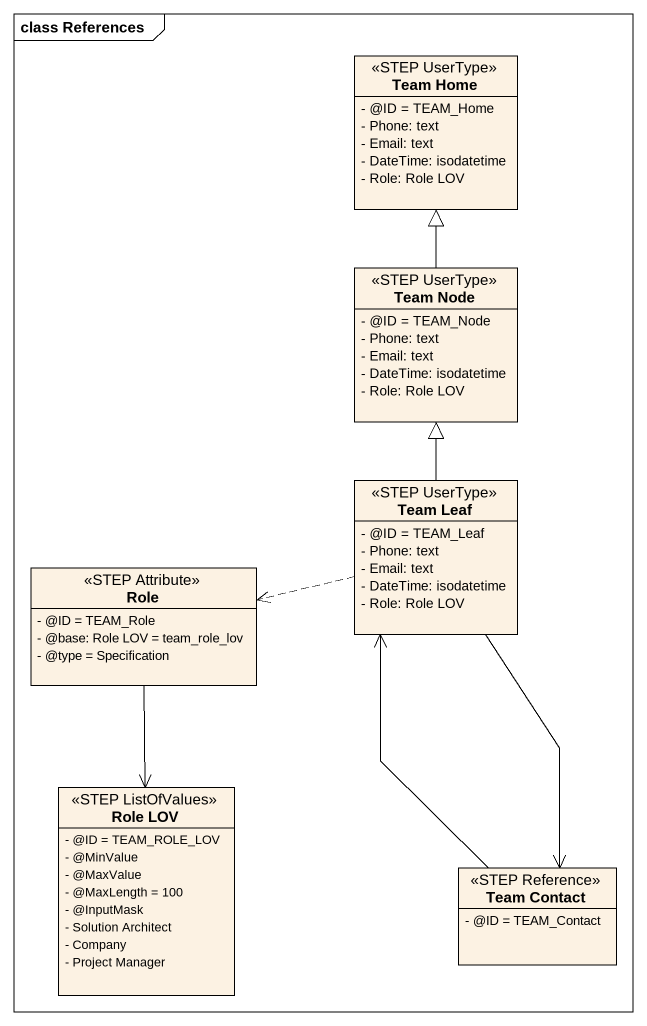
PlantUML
@startuml
mainframe class References
hide circle
hide empty members
skinparam classAttributeIconSize 0
class "Team Home" as Team_Home <<STEP UserType>> {
  - @ID = TEAM_Home
  - Phone: text
  - Email: text
  - DateTime: isodatetime
  - Role: Role LOV
}
class "Team Node" as Team_Node <<STEP UserType>> {
  - @ID = TEAM_Node
  - Phone: text
  - Email: text
  - DateTime: isodatetime
  - Role: Role LOV
}
class "Team Leaf" as Team_Leaf <<STEP UserType>> {
  - @ID = TEAM_Leaf
  - Phone: text
  - Email: text
  - DateTime: isodatetime
  - Role: Role LOV
}
class Role <<STEP Attribute>> {
  - @ID = TEAM_Role
  - @base: Role LOV = team_role_lov
  - @type = Specification
}
class "Role LOV" as Role_LOV <<STEP ListOfValues>> {
  - @ID = TEAM_ROLE_LOV
  - @MinValue
  - @MaxValue
  - @MaxLength = 100
  - @InputMask
  - Solution Architect
  - Company
  - Project Manager
}
class "Team Contact" as Team_Contact <<STEP Reference>> {
  - @ID = TEAM_Contact
}
Team_Node -up-|> Team_Home
Team_Leaf -up-|> Team_Node
Team_Leaf .left.> Role
Team_Leaf <-- Team_Contact
Role_LOV <-up- Role
Team_Contact <-up- Team_Leaf
@enduml
